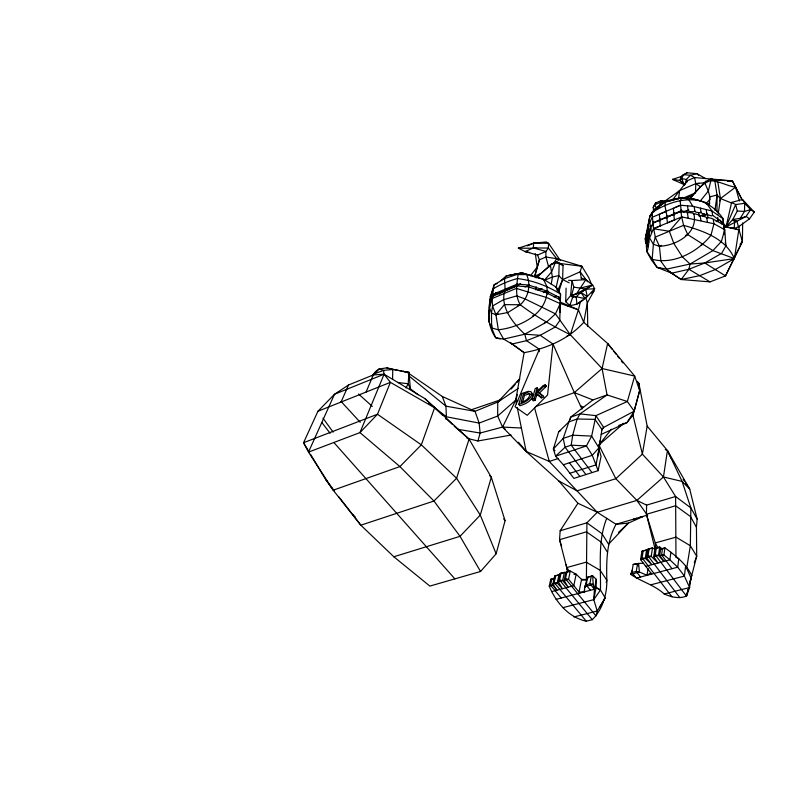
<?xml version="1.0" encoding="UTF-8"?>
<svg xmlns="http://www.w3.org/2000/svg" width="794" height="794" viewBox="0 0 794 794"><rect width="100%" height="100%" fill="white"/><g stroke="black" fill="none" stroke-linecap="round" stroke-linejoin="round"><path stroke-width="1.19" d="M675.972 556.743L675.605 496.508L663.447 476.996L642.376 454.138L632.967 415.222L633.622 411.679M716.962 211.78L717.042 194.996L714.818 180.804L711.305 178.928L705.707 181.34L691.971 195.701L690.522 198.212L688.319 199.155M519.554 378.946L497.749 402.042L497.679 416.046L502.572 427.073L526.184 451.498L558.758 480.936L577.923 503.267L597.257 512.299L616.045 524.278L628.391 523.107L642.812 516.666M668.25 271.082L681.163 279.518L710.034 281.88L725.518 275.885L742.39 241.535L742.678 222.935M611.42 429.226L598.875 445.017L615.836 478.703L636.887 500.399L646.594 505.123L646.435 514.284L655.1 549.14M392.583 379.363L392.762 369.468L386.599 367.87L378.917 369.061L375.79 371.423L371.999 375.85L375.125 373.488L378.917 369.061L383.81 370.351L392.762 369.468L409.019 372.317L410.339 388.742L418.13 394.807M647.289 515.157L616.045 524.278C606.596 541.607 606.298 561.03 606.854 580.235C607.013 594.567 602.537 609.395 592.304 619.697L586.27 621.206C568.633 617.444 555.86 602.249 549.23 586.151L550.788 579.213L554.649 578.151L553.11 585.099L556.852 590.22L552.882 584.186L554.688 576.017L558.996 574.836L557.209 583.004L562.47 588.711L558.281 581.734L560.068 573.556L564.395 572.365L566.499 573.218M647.725 246.904C646.683 244.8 647.735 231.094 648.678 242.369M383.73 374.063L383.81 370.351L375.125 373.488M582.449 580.245L576.156 574.201L570.271 571.065L566.966 571.819L565.477 578.786L596.046 615.975L597.237 611.023L593.773 599.639L596.096 587.312L596.294 579.342L592.711 575.898L587.639 577.139L586.111 584.96L584.761 586.617L584.265 591.917L579.015 592.016L581.555 579.392L586.687 579.61L588.741 576.98L587.639 577.139M500.25 338.949L495.704 337.768L491.655 327.962L491.466 313.054L489.501 307.576L492.062 298.594L516.269 288.421L546.441 297.452L560.246 303.645L560.008 312.28L560.544 294.197L556.366 287.239L543.463 279.25L522.005 272.838L506.235 275.935L500.945 280.56M581.188 278.059L585.843 279.647L592.612 285.016L594.666 288.738C587.739 295.815 580.642 305.214 569.804 305.442L565.715 301.71L566.102 288.103M551.85 263.846L536.149 277.751L551.85 263.846L556.673 261.792L560.544 263.568L563.045 265.603L562.628 279.607L558.668 292.252M648.152 238.091C650.405 220.99 648.966 251.609 646.773 251.4L651.239 259.698L656.995 267.35L671.754 273.186L681.163 279.518L699.653 275.667L715.305 269.533L734.4 258.596L739.363 226.27M547.701 294.048L547.83 290.763M535.92 289.939L536.069 286.654M649.869 221.824L650.355 227.878L648.867 230.647L647.825 226.211M724.495 234.151L724.039 225.129L712.129 218.529L708.188 217.566L706.829 218.161L705.648 216.941L701.271 215.68L700.278 216.305L700.923 220.653M563.006 607.638L593.773 599.639L594.418 589.227L596.294 579.342M536.496 277.394L522.005 272.838L504.756 278.525L494.057 284.828C488.707 301.839 484.578 322.136 495.704 337.768L503.654 339.127L512.08 344.02L524.119 352.655C546.341 348.675 568.385 339.276 583.759 322.324L587.342 302.881L594.21 290.594L591.798 293.254M577.923 503.267L560.157 530.759L559.552 539.692L567.849 572.027M537.657 277.702L543.463 279.25L546.877 286.465C549.855 312.886 520.606 327.336 498.354 329.798L491.655 327.962L491.823 325.59M489.422 310.305L488.638 321.143L491.655 327.962M489.501 307.576L490.295 296.599L493.263 288.788C500.686 284.252 508.934 280.838 517.331 278.575C532.714 280.342 547.552 285.8 560.544 294.197L559.75 320.607L555.254 327.009L540.198 335.296L526.511 340.676L512.08 344.02L510.135 342.522L524.119 352.655L515.743 400.146L502.572 427.073L480.122 433.038L458.178 429.356M734.172 228.493L734.658 221.893L732.733 219.561L737.289 210.996L735.651 204.554L731.621 202.42L726.044 226.935L734.172 228.493L738.489 226.816L749.526 218.856L754.3 212.077L742.479 199.473L731.621 202.42M709.181 205.358L709.886 196.852L708.327 191.066L704.913 183.166L705.707 181.34M689.658 583.461L696.705 556.217L696.437 527.226L697.132 519.097L689.708 489.035L667.436 450.545L647.17 426.11L638.872 383.284L637.354 381.338M539.166 351.712L539.384 349.251L526.511 340.676L524.735 334.205C513.946 323.982 501.58 309.462 504.091 293.542C506.145 288.788 504.101 283.498 504.756 278.525L506.235 275.935L522.005 272.838L519.822 273.761M689.549 584.444L691.693 575.422C686.076 563.541 675.247 555.443 664.935 547.82L660.658 549.001L659.625 556.137L664.151 561.368L658.514 555.423L655.268 554.937L653.76 556.713L657.978 563.025L651.219 556.386L647.993 555.899L646.485 557.676L651.844 564.673L645.294 558.341L642.078 557.854L640.589 559.621L651.695 574.062M497.104 283.478L494.057 284.828L492.062 298.594L492.548 305.998L495.932 314.752L498.354 329.798L503.654 339.127L524.735 334.205L540.198 335.296L552.971 344.001L547.582 394.946L527.216 415.312L515.058 406.756L539.384 349.251M569.933 473.274L595.937 464.887L599.113 449.603L600.115 440.62M678.513 199.006L679.634 190.62L687.455 180.655L694.581 177.548L732.386 180.913L742.261 200.048L732.386 180.913L714.302 179.97L711.305 178.928L708.327 191.066L700.387 200.882L690.522 198.212C696.527 191.771 701.509 183.275 710.521 180.744C719.096 180.893 726.957 185.955 735.562 187.146L739.373 200.981M714.977 210.4L717.042 194.996L709.886 196.852M649.006 233.069L651.239 226.836L653.73 222.816M670.91 552.247L669.878 559.82L677.709 567.184L684.388 576.087L689.589 587.54L686.463 596.086C679.138 599.083 671.168 597.068 664.231 593.991C654.445 584.98 641.423 581.694 630.654 574.36L632.342 570.013M659.397 207.393L661.005 200.664L667.208 201.309M645.74 566.321L669.878 559.82L663.923 554.966L664.935 547.82L662.424 549.041L661.591 554.927L671.982 568.693M597.535 457.195L601.971 429.534L603.629 427.41L634.217 411.173L639.646 390.588L638.872 383.284M718.153 214.172L720.446 198.579L717.885 182.312L714.302 179.97M655 548.336L653.76 556.713L658.514 555.423L659.735 547.036L655 548.336L659.735 547.036L662.653 549.17M656.33 547.81L655.268 554.937L686.463 596.086L688.319 589.098M560.157 530.759L586.915 522.819L597.257 512.299L636.887 500.399L663.447 476.996L667.436 450.545L665.283 449.523M643.18 563.164L638.584 563.462L639.438 572.008L630.654 574.36L631.895 572.375L636.272 571.531L639.438 572.008L647.031 575.303L648.063 568.484M655.566 549.428L652.479 548.009L649.085 548.783L647.993 555.899L679.892 597.733M646.703 245.167C643.319 239.401 647.209 232.95 648.142 227.074C648.777 220.623 649.542 213.923 654.703 209.388C673.749 190.232 709.3 196.465 723.046 218.826L723.979 228.126M647.775 549.309L646.485 557.676L651.219 556.386L652.479 548.009L647.775 549.309L649.085 548.783M641.909 551.274L646.584 549.984L641.909 551.274L640.589 559.621L645.294 558.341L646.584 549.984L648.619 550.599M643.2 550.748L642.078 557.854L671.982 596.84M638.217 565.755L638.584 563.462L637.542 563.611L636.272 571.531L640.53 577.02M551.244 284.183L552.416 276.987L550.311 265.087L556.673 261.792L563.045 265.603M686.86 567.253L690.343 545.746L690.869 507.932L682.086 481.402L667.436 450.545L671.744 459.369M637.542 563.611L633.185 564.455L631.895 572.375L636.371 578.121L677.709 567.184L678.801 558.758L675.744 557.031M570.291 419.341L570.658 417.158L592.9 399.938L607.053 394.936L627.339 401.496L634.217 411.173L626.962 422.626L601.197 434.417M647.17 426.11L642.376 454.138L615.836 478.703L577.069 490.841L558.758 480.936M591.401 575.799L589.882 583.63L594.418 589.227L556.088 599.371M584.265 591.917L584.702 589.674M585.148 587.441L586.687 579.61L583.501 580.086M647.318 243.371L645.244 238.875L649.849 216.117L654.703 209.388L668.072 200.148M580.454 301.541L578.399 309.819L583.759 322.324L607.618 343.474L602.09 368.525L607.053 394.936L579.997 413.902L570.658 417.158L568.901 421.862L558.688 431.837L553.358 448.987L555.621 456.183L563.373 464.768L573.893 478.405L598.13 470.663L601.068 456.352L599.113 449.603M566.966 571.819L565.924 572.266L564.167 580.454L568.117 587.193L562.638 580.543L559.581 580.077L558.281 581.734L562.638 580.543L564.395 572.365L560.068 573.556M681.163 279.518L688.944 269.255L690.065 264.035L712.893 250.606L721.409 241.406L724.763 229.744L713.925 223.739L681.679 216.891L653.442 228.771L649.611 237.972L653.383 244.314L652.142 259.261L656.995 267.35L660.479 268.263M561.09 573.119L559.581 580.077L592.304 619.697M690.482 580.95L691.693 575.422M555.691 575.581L554.162 582.538L552.882 584.186L557.209 583.004L554.162 582.538L586.27 621.206M554.649 578.151L551.79 579.431L550.51 585.158L549.23 586.151L553.11 585.099L550.51 585.158L561.229 598.011M556.068 287.736L558.797 275.627L559.194 263.419L555.155 263.032L551.671 271.796L544.218 280.421L552.416 276.987L558.797 275.627L562.628 279.607L569.179 282.803M685.242 183.93L686.294 179.454L690.393 175.266L697.013 173.668L705.568 178.59M686.463 596.086L688.209 589.198M496.141 553.775L505.083 520.695L491.307 477.244L469.065 439.122L424.979 398.648L384.088 374.212L373.299 374.937L348.566 384.981L334.482 394.281L317.928 411.272L303.556 442.715L308.489 452.114L333.202 490.186L360.833 525.191L393.834 556.763L429.862 586.091L480.549 571.481L496.141 553.775L480.291 515.068L456.58 478.246L421.326 444.848L377.497 414.24L303.556 442.715L309.233 452.153M568.593 280.292L571.998 280.55L573.804 287.13L571.561 295.418L572.653 297.373L569.804 305.442L568.008 306.166M535.196 400.166L536.397 395.769L537.439 394.747L536.377 393.348L535.345 394.38L534.144 398.767L535.196 400.166L533.27 400.861L532.208 399.471L535.216 388.554L537.131 387.849L538.173 389.239L537.359 392.236M541.518 273.215L534.739 276.074L539.404 259.807L537.568 255.063L525.122 251.549L518.333 248.185L533.628 243.172L546.272 241.962L548.555 243.292L560.266 260.452M537.131 387.849L535.761 392.841L543.036 385.666L545.379 384.802L546.431 386.202L539.136 393.258L538.084 391.859L545.379 384.802M467.12 438.348L477.928 440.988L480.122 433.038L479.149 423.073L475.011 411.322L442.308 396.484L407.262 372.366M445.752 419.034L446.387 416.781L445.94 406.171L442.308 396.484M522.71 401.685L524.497 395.372L523.444 393.993L527.762 392.722L529.707 393.516C530.233 398.37 525.072 401.238 521.053 402.399L523.444 393.993M534.739 276.074L539.404 259.807L545.905 257.018L556.703 258.675L581.843 266.238L588.642 277.394L591.887 285.096M518.79 404.344L521.906 393.457L528.228 391.333L531.007 391.591C533.995 398.211 524.09 403.005 518.79 404.344L519.852 405.724C525.152 404.394 535.057 399.59 532.059 392.98M517.39 394.459L515.743 400.146L516.477 403.789M719.761 200.942L720.446 198.579L735.562 187.146M606.189 582.459L606.854 580.235L600.195 570.33L586.2 562.152L567.065 567.482L569.328 571.74M606.725 518.333C597.604 541.071 600.949 566.112 600.462 590.031L605.197 597.852L601.683 603.777M567.025 336.021L570.34 334.74L578.399 309.819L560.604 302.206M694.284 562.757L696.705 556.217L690.343 545.746L676.031 537.151L655.268 542.927L655.775 547.741M687.138 172.794L681.401 176.476L672.528 179.384L684.18 184.615L679.833 180.437L681.401 176.476L683.386 174.64L687.138 172.794L697.013 173.668L698.66 175.375M384.088 374.212L359.96 432.601L308.489 452.114L334.482 394.281L384.088 374.212L390.39 382.361L434.596 407.739L421.326 444.848L399.928 466.574L333.202 490.186L325.609 479.407L310.494 454.247M586.538 582.33L584.761 586.617L593.178 584.374L592.711 575.898L589.734 576.712M366.064 392.067L373.299 374.937M737.289 210.996L744.484 211.452L750.638 209.626L746.122 216.444L726.044 226.935L735.651 204.554L744.703 203.304L750.638 209.626L754.3 212.077M341.053 402.052L348.566 384.981M557.596 290.892L562.628 279.607L580.166 271.806L581.843 266.238L560.544 263.568M686.542 182.709L687.455 180.655L686.294 179.454L681.818 178.62L679.833 180.437L672.528 179.384M489.967 301.164L493.044 294.306L517.182 284.113L528.506 285.006L546.699 291.021L560.425 297.988M489.829 302.99L492.915 296.132L517.083 285.959L528.407 286.842L546.619 292.867L560.365 299.834M560.246 303.645L555.463 313.848L546.619 322.027L524.735 334.205M732.078 227.61L739.065 229.932L742.39 241.535L725.518 275.885L704.774 262.983L690.065 264.035L666.583 269.136L656.995 267.35M663.139 201.269L661.005 200.664L655.655 202.976L653.194 207.353L653.78 212.008M406.012 387.929L408.176 383.76L409.019 372.317L402.766 371.344L406.141 372.108M648.033 225.218L652.36 217.228L652.142 212.484C668.012 202.281 687.485 195.83 706.035 202.589L711.97 210.976L723.046 218.826L723.483 224.672M374.043 374.579L375.79 371.423M653.194 207.353L655.655 202.976M724.763 229.744L725.865 245.942L721.667 253.346L704.774 262.983L688.944 269.255L671.754 273.186L668.091 270.923M599.807 606.953L601.058 604.839M605.197 597.852L597.237 611.023L573.913 616.948M726.044 226.935L732.733 219.561L740.256 218.281L744.484 211.452L744.703 203.304L742.479 199.473M553.398 263.767L556.703 258.675L548.366 248.056L548.555 243.292L533.628 243.172L527.444 245.882M659.248 214.291L659.844 218.886L658.97 220.226L654.048 222.31L652.946 221.814L652.36 217.228L680.418 205.259L692.785 206.261L711.97 210.976L712.625 215.273L723.771 223.422M660.37 225.853L659.774 221.228L660.638 219.888M692.785 206.261L688.716 199.502L682.512 197.448L665.451 202.083L664.925 205.438L666.91 215.889L666.037 217.228L660.945 219.382L659.844 218.886M675.486 219.491L667.476 222.866L666.861 218.231L667.734 216.891L672.726 214.767L673.858 215.273L674.483 219.908M673.272 208.306L673.898 212.921L673.024 214.271L668.032 216.385L666.91 215.889M673.858 215.273L674.731 213.923L679.892 211.74L686.195 212.077L687.465 213.06L688.17 218.022M682.512 197.448L680.121 200.495L681.063 209.884L680.18 211.234L675.029 213.417L673.898 212.921M573.804 287.13L580.265 288.113L592.612 285.016L576.504 293.76L580.88 292.42L585.109 298.604L576.206 296.767L572.653 297.373L570.608 295.507L576.504 293.76L585.843 279.647L571.998 280.55L570.608 295.507L565.715 301.71M593.773 599.639L600.462 590.031L596.096 587.312M672.568 199.899L679.634 190.62L695.772 183.622L705.201 182.719M601.554 430.13L603.629 427.41L595.947 415.639L579.997 413.902L577.139 419.004L572.692 435.191L571.194 445.166L592.016 472.619M652.866 224.156L655.268 237.118L653.383 244.314L659.417 246.269C675.932 245.723 698.204 233.505 693.936 214.201L692.686 213.1L688.666 212.464L687.465 213.06M530.461 275.766L537.22 266.983L535.325 253.703M511.207 389.08L515.108 384.514M516.666 382.698L519.782 379.046M661.362 225.436L653.442 228.771L669.332 231.252L681.679 216.891L681.034 212.236M647.239 242.944L646.326 245.812L646.773 251.4L652.142 259.261C673.55 265.097 697.737 251.897 710.977 235.292L713.925 223.739L713.31 219.71M678.046 192.416L679.634 190.62L664.201 201.577M706.213 203.482L710.114 199.096M740.018 244.195L742.39 241.535M499.237 294.127L506.106 289.165M618.586 532.397L628.391 523.107L608.581 544.227L601.991 533.677L586.915 522.819L586.389 580.483M582.538 299.973L576.91 304.211L576.206 296.767L580.88 292.42L585.724 289.234L594.666 288.738M687.505 205.835L688.17 210.45L687.157 211.353L681.848 211.264L681.063 209.884M598.875 445.017L623.756 423.281M535.464 406.607L574.33 392.623L602.09 368.525L634.684 376.068L639.646 390.588L632.967 415.222L626.962 422.626L618.754 425.395M700.407 208.127L700.993 212.127L700.08 212.871L695.762 212.117L694.8 210.906L694.174 206.599M694.8 210.906L693.738 211.76L689.222 211.482L688.17 210.45M584.404 298.564L587.223 296.45L585.724 289.234L580.265 288.113M712.625 215.273L711.732 215.918L707.901 214.856L706.799 213.556M657.363 207.581L662.742 203.919M409.833 376.674L445.94 406.171L475.011 411.322L497.749 402.042L518.333 388.326M558.688 431.837L560.633 430.556M576.206 296.767L571.561 295.418L580.88 292.42L592.612 285.016M647.031 575.303L650.842 572.96M497.749 402.042L499.704 400.871M693.936 214.201L694.79 213.745L699.097 215.055L700.278 216.305M529.658 252.502L525.122 251.549L533.399 247.936L548.366 248.056L545.885 251.47L537.568 255.063M654.703 209.388L657.889 208.018M683.713 197.914L695.484 192.863L695.772 183.622L694.581 177.548L690.393 175.266L683.386 174.64L681.818 178.62L684.339 185.31M685.381 198.52L691.971 195.701M649.849 216.117L652.013 215.184M660.231 213.874L666.305 211.283M674.275 207.879L680.418 205.259M653.015 223.104L682.026 210.817M650.147 226.221L653.144 224.95M683.326 212.197L688.845 209.864M706.749 204.356L709.905 203.026M535.364 277.523L538.689 276.123M490.295 296.599L520.328 283.944M500.845 292.41L520.765 284.024M525.003 286.981L529.509 285.096M645.244 238.875L648.351 237.565M699.167 216.335L704.427 214.132M703.067 216.296L707.444 214.469L707.96 217.854M537.935 290.177L542.064 288.46M669.709 200.922L678.245 198.599M543.344 292.619L546.709 291.229M716.168 221.665L720.148 220.017M671.754 273.186L666.583 269.136L660.965 261.355L659.417 246.269L661.581 245.376M685.559 235.5L687.753 234.597L712.893 250.606L734.4 258.596C725.478 238.18 703.276 231.024 683.584 225.317L655.268 237.118L659.417 246.269M498.136 313.848L495.932 314.752L491.466 313.054L492.548 305.998L503.376 299.765L516.844 295.874L525.32 299.06L555.463 313.848L570.34 334.74L602.09 368.525M518.035 305.66L520.259 304.747C528.576 297.552 531.126 284.5 526.591 274.605L518.055 274.595C516.834 284.709 514.701 295.318 520.259 304.747C535.742 316.637 552.932 326.006 570.34 334.74M553.924 296.906L556.068 296.033M701.023 245.138L703.266 244.224M532.466 316.032L534.759 315.099M317.928 411.272L390.39 382.361L377.497 414.24L359.96 432.601L399.928 466.574L433.961 501.024L460.034 536.327L480.549 571.481M544.337 322.94L546.619 322.027M544.863 386.777L546.431 386.202M524.497 395.372L528.04 394.211L530.293 394.36M532.208 399.471L534.144 398.767M536.377 393.348L540.297 396.534L542.818 395.611L543.87 397.02L541.349 397.933L537.439 394.747M471.914 409.575L501.48 399.501M558.5 458.386L549.269 461.443L526.184 451.498L518.472 442.228M563.373 464.768L592.294 455.299L598.914 447.816L591.649 436.104L595.947 415.639L627.339 401.496L634.684 376.068L607.618 343.474L612.184 349.3M740.256 218.281L746.122 216.444L749.526 218.856M393.834 556.763L460.034 536.327L480.291 515.068L491.307 477.244L489.57 475.566M646.594 505.123L675.605 496.508L690.869 507.932L697.132 519.097M633.284 519.246L636.828 518.224M639.19 517.539L642.733 516.517M565.924 572.266L570.271 571.065L568.544 579.263L579.878 593.078M554.688 576.017L558.996 574.836M638.584 563.462L633.185 564.455M551.691 591.609L573.804 585.664L576.156 574.201L573.973 574.499M650.991 584.771L684.388 576.087L685.639 565.973L690.79 577.417L689.589 587.54L664.231 593.991M510.165 275.161L518.055 273.612M520.685 247.718L518.333 248.185L536.833 248.254M477.928 440.988L511.108 435.033M666.017 201.507L660.092 202.51L654.722 204.832L656.43 208.018M704.774 262.983L734.4 258.596M699.435 183.354L695.772 183.622L700.487 186.719M727.503 181.28L732.386 180.913M660.658 549.001L662.424 549.041M521.41 428.035L502.572 427.073L505.222 429.187M525.122 251.549L527.405 251.758M535.91 243.381L533.628 243.172L533.399 247.936L545.885 251.47L545.905 257.018L548.793 267.538M397.586 382.46L408.176 383.76L410.339 388.742M386.599 367.87L401.615 371.096M550.788 579.213L551.79 579.431M723.86 226.429L739.065 229.932M663.447 476.996L682.086 481.402L689.708 489.035L685.738 483.149M723.91 224.891L727.413 226.062M560.286 303.457L578.399 309.819M650.445 226.399L651.04 226.618L653.323 223.342L652.946 221.814M732.733 219.561L736.822 221.06L738.489 226.816M518.065 401.01L515.743 400.146L497.679 416.046L479.149 423.073L446.387 416.781L428.849 403.144M552.971 344.001L574.33 392.623L592.9 399.938M731.84 203.115L720.446 198.579L717.042 194.996M665.739 217.735L666.861 218.231M658.663 220.732L659.774 221.228M596.403 588.017L600.462 590.031M580.464 405.704L583.57 407.401M495.565 292.549L497.391 293.611M688.944 269.255L710.034 281.88M645.76 243.083L646.554 238.726M580.88 292.42L587.223 296.45M679.833 180.437L684.944 184.397M646.911 230.667L647.706 234.835L648.351 230.468M538.084 391.859L542.818 395.611M539.136 393.258L541.032 394.757M358.61 394.042L372.297 406.399M690.065 264.035L682.473 256.968L673.927 243.669L669.332 231.252M352.615 514.522L355.265 517.003M424.979 398.648L442.655 415.302M446.188 418.627L452.372 424.453M454.138 426.12L469.065 439.122L456.58 478.246L433.961 501.024L360.833 525.191L339.048 497.044M638.644 502.136L636.887 500.399L647.646 515.574M556.703 258.675L558.381 260.452M597.257 512.299L549.269 461.443L534.64 408.205M341.122 401.506L360.218 422.279M554.956 450.774L553.358 448.987L563.204 438.417L568.901 421.862L577.139 419.004L594.974 419.361L601.971 429.534M333.877 442.496L454.883 578.876M700.993 212.127L702.104 213.437L705.945 214.499L706.839 213.854L706.194 209.556M590.428 590.279L586.111 584.96L589.882 583.63L593.178 584.374L594.418 589.227M613.712 351.246L616.005 354.154M617.524 356.099L619.052 358.034M621.335 360.952L622.863 362.898M503.684 518.919L505.083 520.695M321.808 422.487L330.125 433.246M569.397 462.793L579.898 476.489M585.942 474.554L565.09 447.221L563.204 438.417L572.692 435.191L591.649 436.104L586.419 445.93L555.621 456.183L565.09 447.221L571.194 445.166L586.419 445.93L592.294 455.299L598.13 470.663M325.609 479.407L334.572 491.168M540.297 396.534L541.349 397.933M535.345 394.38L536.397 395.769M587.56 281.701L580.166 271.806L581.456 278.972M322.999 418.22L333.133 432.105M683.088 479.229L684.408 481.184M607.4 552.177L601.137 542.104L586.448 531.831L559.552 539.692L561.626 546.252M696.437 527.226L690.492 516.566L675.605 505.748L646.435 514.284L655.268 542.927L658.117 548.237M574.33 392.623L581.992 408.979M687.753 234.597L683.584 225.317L681.679 216.891M720.585 220.623L721.895 223.958M488.965 316.617L489.63 318.791M585.694 297.393L587.342 302.881L587.729 326.255M556.366 287.239L557.199 290.713M558.609 296.509L559.442 299.983M566.132 564.633L567.343 570.549M517.222 407.421L526.184 451.498M725.299 242.349L725.865 245.942M717.697 217.417L718.223 220.811M706.829 218.161L707.434 222.191M698.66 212.931L698.998 215.194M650.901 228.474L651.517 233.386M648.142 227.074L649.115 234.895M646.078 234.786L646.852 239.173L647.398 234.617M493.411 294.465L493.491 296.728M724.039 225.129L724.138 228.493M565.477 578.786L564.167 580.454L568.544 579.263L565.477 578.786M504.389 304.628L495.932 314.752L507.852 312.538L520.259 304.747L504.389 304.628M661.591 554.927L659.625 556.137L663.923 554.966L661.591 554.927"/></g></svg>
